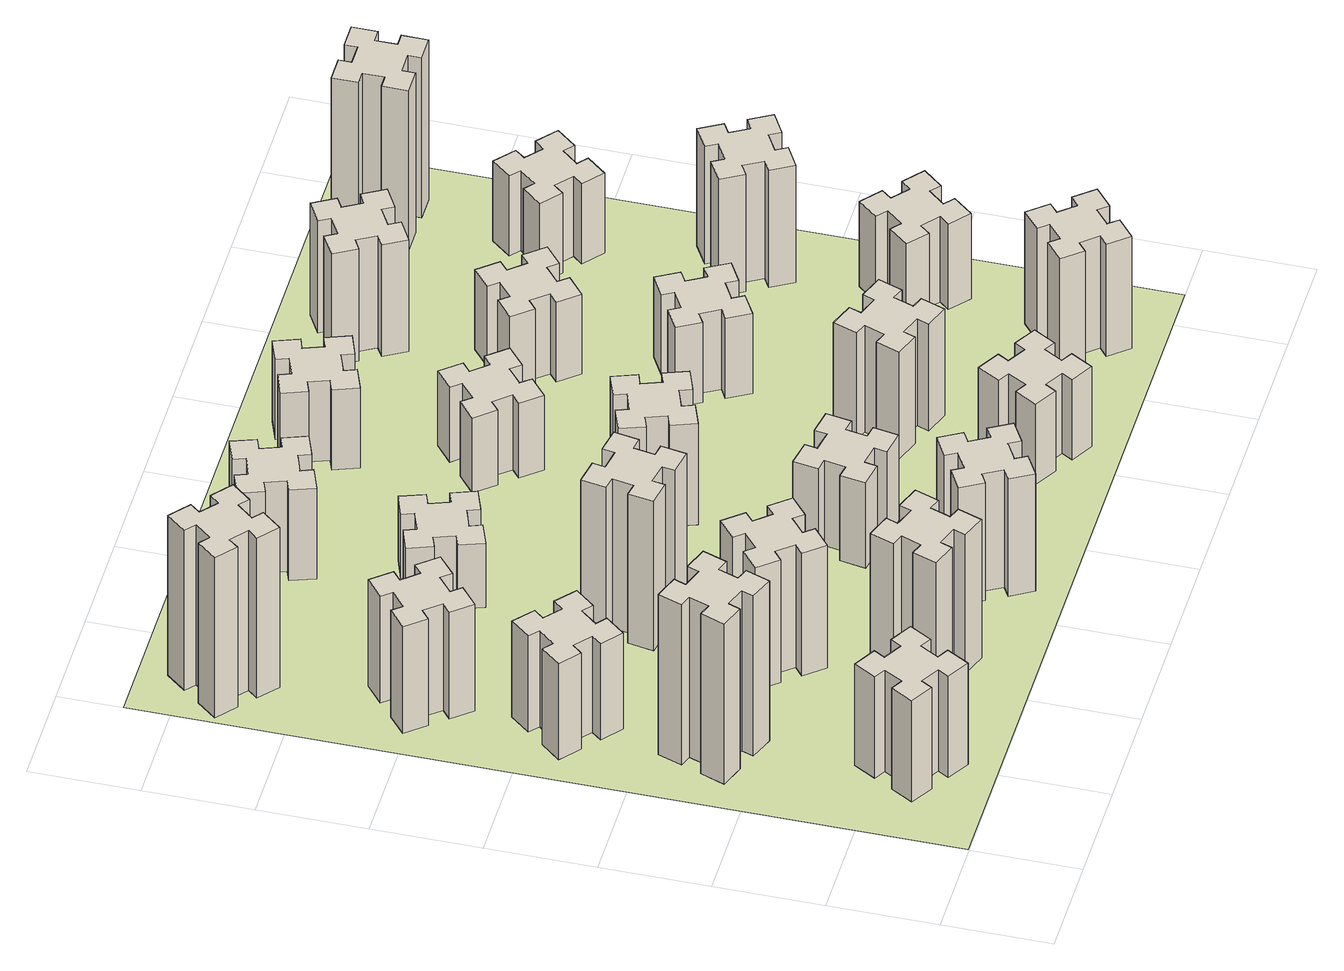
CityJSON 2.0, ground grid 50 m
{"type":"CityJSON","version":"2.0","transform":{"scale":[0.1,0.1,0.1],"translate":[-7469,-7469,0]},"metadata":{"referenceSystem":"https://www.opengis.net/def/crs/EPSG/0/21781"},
"CityObjects":{
"building1":{"type":"Building","attributes":{"class":"1000","function":"1000","usage":"1000","yearOfConstruction":2016,"roofType":"1000","measuredHeight":57,"storeysAboveGround":30,"storeysBelowGround":0},"geometry":[{"type":"Solid","lod":"1","boundaries":[[[[0,1,2,3,4,5,6,7,8,9,10,11,12,13,14,15,16,17,18,19]],[[17,16,20,21]],[[16,15,22,20]],[[15,14,23,22]],[[14,13,24,23]],[[13,12,25,24]],[[12,11,26,25]],[[11,10,27,26]],[[10,9,28,27]],[[9,8,29,28]],[[8,7,30,29]],[[7,6,31,30]],[[6,5,32,31]],[[5,4,33,32]],[[4,3,34,33]],[[3,2,35,34]],[[2,1,36,35]],[[1,0,37,36]],[[0,19,38,37]],[[19,18,39,38]],[[18,17,21,39]],[[24,25,26,27,28,29,30,31,32,33,34,35,36,37,38,39,21,20,22,23]]]]}]},
"building2":{"type":"Building","attributes":{"class":"1000","function":"1000","usage":"1000","yearOfConstruction":2016,"roofType":"1000","measuredHeight":90,"storeysAboveGround":30,"storeysBelowGround":0},"geometry":[{"type":"Solid","lod":"1","boundaries":[[[[40,41,42,43,44,45,46,47,48,49,50,51,52,53,54,55,56,57,58,59]],[[57,56,60,61]],[[56,55,62,60]],[[55,54,63,62]],[[54,53,64,63]],[[53,52,65,64]],[[52,51,66,65]],[[51,50,67,66]],[[50,49,68,67]],[[49,48,69,68]],[[48,47,70,69]],[[47,46,71,70]],[[46,45,72,71]],[[45,44,73,72]],[[44,43,74,73]],[[43,42,75,74]],[[42,41,76,75]],[[41,40,77,76]],[[40,59,78,77]],[[59,58,79,78]],[[58,57,61,79]],[[64,65,66,67,68,69,70,71,72,73,74,75,76,77,78,79,61,60,62,63]]]]}]},
"building3":{"type":"Building","attributes":{"class":"1000","function":"1000","usage":"1000","yearOfConstruction":2016,"roofType":"1000","measuredHeight":54,"storeysAboveGround":30,"storeysBelowGround":0},"geometry":[{"type":"Solid","lod":"1","boundaries":[[[[80,81,82,83,84,85,86,87,88,89,90,91,92,93,94,95,96,97,98,99]],[[97,96,100,101]],[[96,95,102,100]],[[95,94,103,102]],[[94,93,104,103]],[[93,92,105,104]],[[92,91,106,105]],[[91,90,107,106]],[[90,89,108,107]],[[89,88,109,108]],[[88,87,110,109]],[[87,86,111,110]],[[86,85,112,111]],[[85,84,113,112]],[[84,83,114,113]],[[83,82,115,114]],[[82,81,116,115]],[[81,80,117,116]],[[80,99,118,117]],[[99,98,119,118]],[[98,97,101,119]],[[104,105,106,107,108,109,110,111,112,113,114,115,116,117,118,119,101,100,102,103]]]]}]},
"building4":{"type":"Building","attributes":{"class":"1000","function":"1000","usage":"1000","yearOfConstruction":2016,"roofType":"1000","measuredHeight":60,"storeysAboveGround":30,"storeysBelowGround":0},"geometry":[{"type":"Solid","lod":"1","boundaries":[[[[120,121,122,123,124,125,126,127,128,129,130,131,132,133,134,135,136,137,138,139]],[[137,136,140,141]],[[136,135,142,140]],[[135,134,143,142]],[[134,133,144,143]],[[133,132,145,144]],[[132,131,146,145]],[[131,130,147,146]],[[130,129,148,147]],[[129,128,149,148]],[[128,127,150,149]],[[127,126,151,150]],[[126,125,152,151]],[[125,124,153,152]],[[124,123,154,153]],[[123,122,155,154]],[[122,121,156,155]],[[121,120,157,156]],[[120,139,158,157]],[[139,138,159,158]],[[138,137,141,159]],[[144,145,146,147,148,149,150,151,152,153,154,155,156,157,158,159,141,140,142,143]]]]}]},
"building5":{"type":"Building","attributes":{"class":"1000","function":"1000","usage":"1000","yearOfConstruction":2016,"roofType":"1000","measuredHeight":78,"storeysAboveGround":30,"storeysBelowGround":0},"geometry":[{"type":"Solid","lod":"1","boundaries":[[[[160,161,162,163,164,165,166,167,168,169,170,171,172,173,174,175,176,177,178,179]],[[177,176,180,181]],[[176,175,182,180]],[[175,174,183,182]],[[174,173,184,183]],[[173,172,185,184]],[[172,171,186,185]],[[171,170,187,186]],[[170,169,188,187]],[[169,168,189,188]],[[168,167,190,189]],[[167,166,191,190]],[[166,165,192,191]],[[165,164,193,192]],[[164,163,194,193]],[[163,162,195,194]],[[162,161,196,195]],[[161,160,197,196]],[[160,179,198,197]],[[179,178,199,198]],[[178,177,181,199]],[[184,185,186,187,188,189,190,191,192,193,194,195,196,197,198,199,181,180,182,183]]]]}]},
"building6":{"type":"Building","attributes":{"class":"1000","function":"1000","usage":"1000","yearOfConstruction":2016,"roofType":"1000","measuredHeight":90,"storeysAboveGround":30,"storeysBelowGround":0},"geometry":[{"type":"Solid","lod":"1","boundaries":[[[[200,201,202,203,204,205,206,207,208,209,210,211,212,213,214,215,216,217,218,219]],[[217,216,220,221]],[[216,215,222,220]],[[215,214,223,222]],[[214,213,224,223]],[[213,212,225,224]],[[212,211,226,225]],[[211,210,227,226]],[[210,209,228,227]],[[209,208,229,228]],[[208,207,230,229]],[[207,206,231,230]],[[206,205,232,231]],[[205,204,233,232]],[[204,203,234,233]],[[203,202,235,234]],[[202,201,236,235]],[[201,200,237,236]],[[200,219,238,237]],[[219,218,239,238]],[[218,217,221,239]],[[224,225,226,227,228,229,230,231,232,233,234,235,236,237,238,239,221,220,222,223]]]]}]},
"building7":{"type":"Building","attributes":{"class":"1000","function":"1000","usage":"1000","yearOfConstruction":2016,"roofType":"1000","measuredHeight":69,"storeysAboveGround":30,"storeysBelowGround":0},"geometry":[{"type":"Solid","lod":"1","boundaries":[[[[240,241,242,243,244,245,246,247,248,249,250,251,252,253,254,255,256,257,258,259]],[[257,256,260,261]],[[256,255,262,260]],[[255,254,263,262]],[[254,253,264,263]],[[253,252,265,264]],[[252,251,266,265]],[[251,250,267,266]],[[250,249,268,267]],[[249,248,269,268]],[[248,247,270,269]],[[247,246,271,270]],[[246,245,272,271]],[[245,244,273,272]],[[244,243,274,273]],[[243,242,275,274]],[[242,241,276,275]],[[241,240,277,276]],[[240,259,278,277]],[[259,258,279,278]],[[258,257,261,279]],[[264,265,266,267,268,269,270,271,272,273,274,275,276,277,278,279,261,260,262,263]]]]}]},
"building8":{"type":"Building","attributes":{"class":"1000","function":"1000","usage":"1000","yearOfConstruction":2016,"roofType":"1000","measuredHeight":84,"storeysAboveGround":30,"storeysBelowGround":0},"geometry":[{"type":"Solid","lod":"1","boundaries":[[[[280,281,282,283,284,285,286,287,288,289,290,291,292,293,294,295,296,297,298,299]],[[297,296,300,301]],[[296,295,302,300]],[[295,294,303,302]],[[294,293,304,303]],[[293,292,305,304]],[[292,291,306,305]],[[291,290,307,306]],[[290,289,308,307]],[[289,288,309,308]],[[288,287,310,309]],[[287,286,311,310]],[[286,285,312,311]],[[285,284,313,312]],[[284,283,314,313]],[[283,282,315,314]],[[282,281,316,315]],[[281,280,317,316]],[[280,299,318,317]],[[299,298,319,318]],[[298,297,301,319]],[[304,305,306,307,308,309,310,311,312,313,314,315,316,317,318,319,301,300,302,303]]]]}]},
"building9":{"type":"Building","attributes":{"class":"1000","function":"1000","usage":"1000","yearOfConstruction":2016,"roofType":"1000","measuredHeight":66,"storeysAboveGround":30,"storeysBelowGround":0},"geometry":[{"type":"Solid","lod":"1","boundaries":[[[[320,321,322,323,324,325,326,327,328,329,330,331,332,333,334,335,336,337,338,339]],[[337,336,340,341]],[[336,335,342,340]],[[335,334,343,342]],[[334,333,344,343]],[[333,332,345,344]],[[332,331,346,345]],[[331,330,347,346]],[[330,329,348,347]],[[329,328,349,348]],[[328,327,350,349]],[[327,326,351,350]],[[326,325,352,351]],[[325,324,353,352]],[[324,323,354,353]],[[323,322,355,354]],[[322,321,356,355]],[[321,320,357,356]],[[320,339,358,357]],[[339,338,359,358]],[[338,337,341,359]],[[344,345,346,347,348,349,350,351,352,353,354,355,356,357,358,359,341,340,342,343]]]]}]},
"building10":{"type":"Building","attributes":{"class":"1000","function":"1000","usage":"1000","yearOfConstruction":2016,"roofType":"1000","measuredHeight":36,"storeysAboveGround":30,"storeysBelowGround":0},"geometry":[{"type":"Solid","lod":"1","boundaries":[[[[360,361,362,363,364,365,366,367,368,369,370,371,372,373,374,375,376,377,378,379]],[[377,376,380,381]],[[376,375,382,380]],[[375,374,383,382]],[[374,373,384,383]],[[373,372,385,384]],[[372,371,386,385]],[[371,370,387,386]],[[370,369,388,387]],[[369,368,389,388]],[[368,367,390,389]],[[367,366,391,390]],[[366,365,392,391]],[[365,364,393,392]],[[364,363,394,393]],[[363,362,395,394]],[[362,361,396,395]],[[361,360,397,396]],[[360,379,398,397]],[[379,378,399,398]],[[378,377,381,399]],[[384,385,386,387,388,389,390,391,392,393,394,395,396,397,398,399,381,380,382,383]]]]}]},
"building11":{"type":"Building","attributes":{"class":"1000","function":"1000","usage":"1000","yearOfConstruction":2016,"roofType":"1000","measuredHeight":51,"storeysAboveGround":30,"storeysBelowGround":0},"geometry":[{"type":"Solid","lod":"1","boundaries":[[[[400,401,402,403,404,405,406,407,408,409,410,411,412,413,414,415,416,417,418,419]],[[417,416,420,421]],[[416,415,422,420]],[[415,414,423,422]],[[414,413,424,423]],[[413,412,425,424]],[[412,411,426,425]],[[411,410,427,426]],[[410,409,428,427]],[[409,408,429,428]],[[408,407,430,429]],[[407,406,431,430]],[[406,405,432,431]],[[405,404,433,432]],[[404,403,434,433]],[[403,402,435,434]],[[402,401,436,435]],[[401,400,437,436]],[[400,419,438,437]],[[419,418,439,438]],[[418,417,421,439]],[[424,425,426,427,428,429,430,431,432,433,434,435,436,437,438,439,421,420,422,423]]]]}]},
"building12":{"type":"Building","attributes":{"class":"1000","function":"1000","usage":"1000","yearOfConstruction":2016,"roofType":"1000","measuredHeight":48,"storeysAboveGround":30,"storeysBelowGround":0},"geometry":[{"type":"Solid","lod":"1","boundaries":[[[[440,441,442,443,444,445,446,447,448,449,450,451,452,453,454,455,456,457,458,459]],[[457,456,460,461]],[[456,455,462,460]],[[455,454,463,462]],[[454,453,464,463]],[[453,452,465,464]],[[452,451,466,465]],[[451,450,467,466]],[[450,449,468,467]],[[449,448,469,468]],[[448,447,470,469]],[[447,446,471,470]],[[446,445,472,471]],[[445,444,473,472]],[[444,443,474,473]],[[443,442,475,474]],[[442,441,476,475]],[[441,440,477,476]],[[440,459,478,477]],[[459,458,479,478]],[[458,457,461,479]],[[464,465,466,467,468,469,470,471,472,473,474,475,476,477,478,479,461,460,462,463]]]]}]},
"building13":{"type":"Building","attributes":{"class":"1000","function":"1000","usage":"1000","yearOfConstruction":2016,"roofType":"1000","measuredHeight":57,"storeysAboveGround":30,"storeysBelowGround":0},"geometry":[{"type":"Solid","lod":"1","boundaries":[[[[480,481,482,483,484,485,486,487,488,489,490,491,492,493,494,495,496,497,498,499]],[[497,496,500,501]],[[496,495,502,500]],[[495,494,503,502]],[[494,493,504,503]],[[493,492,505,504]],[[492,491,506,505]],[[491,490,507,506]],[[490,489,508,507]],[[489,488,509,508]],[[488,487,510,509]],[[487,486,511,510]],[[486,485,512,511]],[[485,484,513,512]],[[484,483,514,513]],[[483,482,515,514]],[[482,481,516,515]],[[481,480,517,516]],[[480,499,518,517]],[[499,498,519,518]],[[498,497,501,519]],[[504,505,506,507,508,509,510,511,512,513,514,515,516,517,518,519,501,500,502,503]]]]}]},
"building14":{"type":"Building","attributes":{"class":"1000","function":"1000","usage":"1000","yearOfConstruction":2016,"roofType":"1000","measuredHeight":45,"storeysAboveGround":30,"storeysBelowGround":0},"geometry":[{"type":"Solid","lod":"1","boundaries":[[[[520,521,522,523,524,525,526,527,528,529,530,531,532,533,534,535,536,537,538,539]],[[537,536,540,541]],[[536,535,542,540]],[[535,534,543,542]],[[534,533,544,543]],[[533,532,545,544]],[[532,531,546,545]],[[531,530,547,546]],[[530,529,548,547]],[[529,528,549,548]],[[528,527,550,549]],[[527,526,551,550]],[[526,525,552,551]],[[525,524,553,552]],[[524,523,554,553]],[[523,522,555,554]],[[522,521,556,555]],[[521,520,557,556]],[[520,539,558,557]],[[539,538,559,558]],[[538,537,541,559]],[[544,545,546,547,548,549,550,551,552,553,554,555,556,557,558,559,541,540,542,543]]]]}]},
"building15":{"type":"Building","attributes":{"class":"1000","function":"1000","usage":"1000","yearOfConstruction":2016,"roofType":"1000","measuredHeight":42,"storeysAboveGround":30,"storeysBelowGround":0},"geometry":[{"type":"Solid","lod":"1","boundaries":[[[[560,561,562,563,564,565,566,567,568,569,570,571,572,573,574,575,576,577,578,579]],[[577,576,580,581]],[[576,575,582,580]],[[575,574,583,582]],[[574,573,584,583]],[[573,572,585,584]],[[572,571,586,585]],[[571,570,587,586]],[[570,569,588,587]],[[569,568,589,588]],[[568,567,590,589]],[[567,566,591,590]],[[566,565,592,591]],[[565,564,593,592]],[[564,563,594,593]],[[563,562,595,594]],[[562,561,596,595]],[[561,560,597,596]],[[560,579,598,597]],[[579,578,599,598]],[[578,577,581,599]],[[584,585,586,587,588,589,590,591,592,593,594,595,596,597,598,599,581,580,582,583]]]]}]},
"building16":{"type":"Building","attributes":{"class":"1000","function":"1000","usage":"1000","yearOfConstruction":2016,"roofType":"1000","measuredHeight":45,"storeysAboveGround":30,"storeysBelowGround":0},"geometry":[{"type":"Solid","lod":"1","boundaries":[[[[600,601,602,603,604,605,606,607,608,609,610,611,612,613,614,615,616,617,618,619]],[[617,616,620,621]],[[616,615,622,620]],[[615,614,623,622]],[[614,613,624,623]],[[613,612,625,624]],[[612,611,626,625]],[[611,610,627,626]],[[610,609,628,627]],[[609,608,629,628]],[[608,607,630,629]],[[607,606,631,630]],[[606,605,632,631]],[[605,604,633,632]],[[604,603,634,633]],[[603,602,635,634]],[[602,601,636,635]],[[601,600,637,636]],[[600,619,638,637]],[[619,618,639,638]],[[618,617,621,639]],[[624,625,626,627,628,629,630,631,632,633,634,635,636,637,638,639,621,620,622,623]]]]}]},
"building17":{"type":"Building","attributes":{"class":"1000","function":"1000","usage":"1000","yearOfConstruction":2016,"roofType":"1000","measuredHeight":60,"storeysAboveGround":30,"storeysBelowGround":0},"geometry":[{"type":"Solid","lod":"1","boundaries":[[[[640,641,642,643,644,645,646,647,648,649,650,651,652,653,654,655,656,657,658,659]],[[657,656,660,661]],[[656,655,662,660]],[[655,654,663,662]],[[654,653,664,663]],[[653,652,665,664]],[[652,651,666,665]],[[651,650,667,666]],[[650,649,668,667]],[[649,648,669,668]],[[648,647,670,669]],[[647,646,671,670]],[[646,645,672,671]],[[645,644,673,672]],[[644,643,674,673]],[[643,642,675,674]],[[642,641,676,675]],[[641,640,677,676]],[[640,659,678,677]],[[659,658,679,678]],[[658,657,661,679]],[[664,665,666,667,668,669,670,671,672,673,674,675,676,677,678,679,661,660,662,663]]]]}]},
"building18":{"type":"Building","attributes":{"class":"1000","function":"1000","usage":"1000","yearOfConstruction":2016,"roofType":"1000","measuredHeight":45,"storeysAboveGround":30,"storeysBelowGround":0},"geometry":[{"type":"Solid","lod":"1","boundaries":[[[[680,681,682,683,684,685,686,687,688,689,690,691,692,693,694,695,696,697,698,699]],[[697,696,700,701]],[[696,695,702,700]],[[695,694,703,702]],[[694,693,704,703]],[[693,692,705,704]],[[692,691,706,705]],[[691,690,707,706]],[[690,689,708,707]],[[689,688,709,708]],[[688,687,710,709]],[[687,686,711,710]],[[686,685,712,711]],[[685,684,713,712]],[[684,683,714,713]],[[683,682,715,714]],[[682,681,716,715]],[[681,680,717,716]],[[680,699,718,717]],[[699,698,719,718]],[[698,697,701,719]],[[704,705,706,707,708,709,710,711,712,713,714,715,716,717,718,719,701,700,702,703]]]]}]},
"building19":{"type":"Building","attributes":{"class":"1000","function":"1000","usage":"1000","yearOfConstruction":2016,"roofType":"1000","measuredHeight":45,"storeysAboveGround":30,"storeysBelowGround":0},"geometry":[{"type":"Solid","lod":"1","boundaries":[[[[720,721,722,723,724,725,726,727,728,729,730,731,732,733,734,735,736,737,738,739]],[[737,736,740,741]],[[736,735,742,740]],[[735,734,743,742]],[[734,733,744,743]],[[733,732,745,744]],[[732,731,746,745]],[[731,730,747,746]],[[730,729,748,747]],[[729,728,749,748]],[[728,727,750,749]],[[727,726,751,750]],[[726,725,752,751]],[[725,724,753,752]],[[724,723,754,753]],[[723,722,755,754]],[[722,721,756,755]],[[721,720,757,756]],[[720,739,758,757]],[[739,738,759,758]],[[738,737,741,759]],[[744,745,746,747,748,749,750,751,752,753,754,755,756,757,758,759,741,740,742,743]]]]}]},
"building20":{"type":"Building","attributes":{"class":"1000","function":"1000","usage":"1000","yearOfConstruction":2016,"roofType":"1000","measuredHeight":63,"storeysAboveGround":30,"storeysBelowGround":0},"geometry":[{"type":"Solid","lod":"1","boundaries":[[[[760,761,762,763,764,765,766,767,768,769,770,771,772,773,774,775,776,777,778,779]],[[777,776,780,781]],[[776,775,782,780]],[[775,774,783,782]],[[774,773,784,783]],[[773,772,785,784]],[[772,771,786,785]],[[771,770,787,786]],[[770,769,788,787]],[[769,768,789,788]],[[768,767,790,789]],[[767,766,791,790]],[[766,765,792,791]],[[765,764,793,792]],[[764,763,794,793]],[[763,762,795,794]],[[762,761,796,795]],[[761,760,797,796]],[[760,779,798,797]],[[779,778,799,798]],[[778,777,781,799]],[[784,785,786,787,788,789,790,791,792,793,794,795,796,797,798,799,781,780,782,783]]]]}]},
"building21":{"type":"Building","attributes":{"class":"1000","function":"1000","usage":"1000","yearOfConstruction":2016,"roofType":"1000","measuredHeight":63,"storeysAboveGround":30,"storeysBelowGround":0},"geometry":[{"type":"Solid","lod":"1","boundaries":[[[[800,801,802,803,804,805,806,807,808,809,810,811,812,813,814,815,816,817,818,819]],[[817,816,820,821]],[[816,815,822,820]],[[815,814,823,822]],[[814,813,824,823]],[[813,812,825,824]],[[812,811,826,825]],[[811,810,827,826]],[[810,809,828,827]],[[809,808,829,828]],[[808,807,830,829]],[[807,806,831,830]],[[806,805,832,831]],[[805,804,833,832]],[[804,803,834,833]],[[803,802,835,834]],[[802,801,836,835]],[[801,800,837,836]],[[800,819,838,837]],[[819,818,839,838]],[[818,817,821,839]],[[824,825,826,827,828,829,830,831,832,833,834,835,836,837,838,839,821,820,822,823]]]]}]},
"building22":{"type":"Building","attributes":{"class":"1000","function":"1000","usage":"1000","yearOfConstruction":2016,"roofType":"1000","measuredHeight":48,"storeysAboveGround":30,"storeysBelowGround":0},"geometry":[{"type":"Solid","lod":"1","boundaries":[[[[840,841,842,843,844,845,846,847,848,849,850,851,852,853,854,855,856,857,858,859]],[[857,856,860,861]],[[856,855,862,860]],[[855,854,863,862]],[[854,853,864,863]],[[853,852,865,864]],[[852,851,866,865]],[[851,850,867,866]],[[850,849,868,867]],[[849,848,869,868]],[[848,847,870,869]],[[847,846,871,870]],[[846,845,872,871]],[[845,844,873,872]],[[844,843,874,873]],[[843,842,875,874]],[[842,841,876,875]],[[841,840,877,876]],[[840,859,878,877]],[[859,858,879,878]],[[858,857,861,879]],[[864,865,866,867,868,869,870,871,872,873,874,875,876,877,878,879,861,860,862,863]]]]}]},
"building23":{"type":"Building","attributes":{"class":"1000","function":"1000","usage":"1000","yearOfConstruction":2016,"roofType":"1000","measuredHeight":66,"storeysAboveGround":30,"storeysBelowGround":0},"geometry":[{"type":"Solid","lod":"1","boundaries":[[[[880,881,882,883,884,885,886,887,888,889,890,891,892,893,894,895,896,897,898,899]],[[897,896,900,901]],[[896,895,902,900]],[[895,894,903,902]],[[894,893,904,903]],[[893,892,905,904]],[[892,891,906,905]],[[891,890,907,906]],[[890,889,908,907]],[[889,888,909,908]],[[888,887,910,909]],[[887,886,911,910]],[[886,885,912,911]],[[885,884,913,912]],[[884,883,914,913]],[[883,882,915,914]],[[882,881,916,915]],[[881,880,917,916]],[[880,899,918,917]],[[899,898,919,918]],[[898,897,901,919]],[[904,905,906,907,908,909,910,911,912,913,914,915,916,917,918,919,901,900,902,903]]]]}]},
"building24":{"type":"Building","attributes":{"class":"1000","function":"1000","usage":"1000","yearOfConstruction":2016,"roofType":"1000","measuredHeight":45,"storeysAboveGround":30,"storeysBelowGround":0},"geometry":[{"type":"Solid","lod":"1","boundaries":[[[[920,921,922,923,924,925,926,927,928,929,930,931,932,933,934,935,936,937,938,939]],[[937,936,940,941]],[[936,935,942,940]],[[935,934,943,942]],[[934,933,944,943]],[[933,932,945,944]],[[932,931,946,945]],[[931,930,947,946]],[[930,929,948,947]],[[929,928,949,948]],[[928,927,950,949]],[[927,926,951,950]],[[926,925,952,951]],[[925,924,953,952]],[[924,923,954,953]],[[923,922,955,954]],[[922,921,956,955]],[[921,920,957,956]],[[920,939,958,957]],[[939,938,959,958]],[[938,937,941,959]],[[944,945,946,947,948,949,950,951,952,953,954,955,956,957,958,959,941,940,942,943]]]]}]},
"building25":{"type":"Building","attributes":{"class":"1000","function":"1000","usage":"1000","yearOfConstruction":2016,"roofType":"1000","measuredHeight":90,"storeysAboveGround":30,"storeysBelowGround":0},"geometry":[{"type":"Solid","lod":"1","boundaries":[[[[960,961,962,963,964,965,966,967,968,969,970,971,972,973,974,975,976,977,978,979]],[[977,976,980,981]],[[976,975,982,980]],[[975,974,983,982]],[[974,973,984,983]],[[973,972,985,984]],[[972,971,986,985]],[[971,970,987,986]],[[970,969,988,987]],[[969,968,989,988]],[[968,967,990,989]],[[967,966,991,990]],[[966,965,992,991]],[[965,964,993,992]],[[964,963,994,993]],[[963,962,995,994]],[[962,961,996,995]],[[961,960,997,996]],[[960,979,998,997]],[[979,978,999,998]],[[978,977,981,999]],[[984,985,986,987,988,989,990,991,992,993,994,995,996,997,998,999,981,980,982,983]]]]}]},
"landuse1":{"type":"LandUse","attributes":{"name":"plot1","function":"1010"},"geometry":[{"type":"MultiSurface","lod":"1","boundaries":[[[1000,1001,1002,1003]]]}]}
},
"vertices":[
[405,474,0],[355,387,0],[303,417,0],[243,313,0],[347,253,0],[377,305,0],[464,255,0],[434,203,0],[538,143,0],[598,247,0],[546,277,0],[596,364,0],[648,334,0],[708,438,0],[604,498,0],[574,446,0],[487,496,0],[517,548,0],[413,608,0],[353,504,0],[487,496,570],[517,548,570],[574,446,570],[604,498,570],[708,438,570],[648,334,570],[596,364,570],[546,277,570],[598,247,570],[538,143,570],[434,203,570],[464,255,570],[377,305,570],[347,253,570],[243,313,570],[303,417,570],[355,387,570],[405,474,570],[353,504,570],[413,608,570],
[460,1302,0],[366,1336,0],[387,1392,0],[274,1433,0],[233,1320,0],[289,1300,0],[255,1206,0],[199,1227,0],[157,1114,0],[270,1073,0],[291,1129,0],[385,1095,0],[364,1039,0],[477,997,0],[518,1110,0],[462,1131,0],[496,1225,0],[552,1204,0],[593,1317,0],[480,1358,0],[496,1225,900],[552,1204,900],[462,1131,900],[518,1110,900],[477,997,900],[364,1039,900],[385,1095,900],[291,1129,900],[270,1073,900],[157,1114,900],[199,1227,900],[255,1206,900],[289,1300,900],[233,1320,900],[274,1433,900],[387,1392,900],[366,1336,900],[460,1302,900],[480,1358,900],[593,1317,900],
[484,1907,0],[408,1972,0],[446,2018,0],[354,2095,0],[277,2003,0],[323,1964,0],[259,1888,0],[213,1926,0],[136,1834,0],[228,1757,0],[266,1803,0],[343,1739,0],[304,1693,0],[396,1616,0],[473,1708,0],[427,1746,0],[492,1823,0],[538,1784,0],[615,1876,0],[523,1953,0],[492,1823,540],[538,1784,540],[427,1746,540],[473,1708,540],[396,1616,540],[304,1693,540],[343,1739,540],[266,1803,540],[228,1757,540],[136,1834,540],[213,1926,540],[259,1888,540],[323,1964,540],[277,2003,540],[354,2095,540],[446,2018,540],[408,1972,540],[484,1907,540],[523,1953,540],[615,1876,540],
[492,2528,0],[427,2604,0],[473,2643,0],[396,2735,0],[304,2658,0],[343,2612,0],[266,2547,0],[228,2593,0],[136,2516,0],[213,2424,0],[259,2463,0],[323,2386,0],[277,2348,0],[354,2256,0],[446,2333,0],[408,2379,0],[484,2443,0],[523,2397,0],[615,2474,0],[538,2566,0],[484,2443,600],[523,2397,600],[408,2379,600],[446,2333,600],[354,2256,600],[277,2348,600],[323,2386,600],[259,2463,600],[213,2424,600],[136,2516,600],[228,2593,600],[266,2547,600],[343,2612,600],[304,2658,600],[396,2735,600],[473,2643,600],[427,2604,600],[492,2528,600],[538,2566,600],[615,2474,600],
[1202,391,0],[1236,485,0],[1292,464,0],[1333,577,0],[1220,618,0],[1200,562,0],[1106,596,0],[1127,652,0],[1014,693,0],[973,580,0],[1029,560,0],[995,466,0],[939,487,0],[897,374,0],[1010,333,0],[1031,389,0],[1125,355,0],[1104,299,0],[1217,257,0],[1258,370,0],[1125,355,780],[1104,299,780],[1031,389,780],[1010,333,780],[897,374,780],[939,487,780],[995,466,780],[1029,560,780],[973,580,780],[1014,693,780],[1127,652,780],[1106,596,780],[1200,562,780],[1220,618,780],[1333,577,780],[1292,464,780],[1236,485,780],[1202,391,780],[1258,370,780],[1217,257,780],
[384,3387,0],[308,3452,0],[346,3498,0],[254,3575,0],[177,3483,0],[223,3444,0],[159,3368,0],[113,3406,0],[36,3314,0],[128,3237,0],[166,3283,0],[243,3219,0],[204,3173,0],[296,3096,0],[373,3188,0],[327,3226,0],[392,3303,0],[438,3264,0],[515,3356,0],[423,3433,0],[392,3303,900],[438,3264,900],[327,3226,900],[373,3188,900],[296,3096,900],[204,3173,900],[243,3219,900],[166,3283,900],[128,3237,900],[36,3314,900],[113,3406,900],[159,3368,900],[223,3444,900],[177,3483,900],[254,3575,900],[346,3498,900],[308,3452,900],[384,3387,900],[423,3433,900],[515,3356,900],
[1048,999,0],[1124,1063,0],[1163,1017,0],[1255,1094,0],[1178,1186,0],[1132,1148,0],[1067,1224,0],[1113,1263,0],[1036,1355,0],[944,1278,0],[983,1232,0],[906,1167,0],[868,1213,0],[776,1136,0],[853,1044,0],[899,1083,0],[963,1006,0],[917,968,0],[994,876,0],[1086,953,0],[963,1006,690],[917,968,690],[899,1083,690],[853,1044,690],[776,1136,690],[868,1213,690],[906,1167,690],[983,1232,690],[944,1278,690],[1036,1355,690],[1113,1263,690],[1067,1224,690],[1132,1148,690],[1178,1186,690],[1255,1094,690],[1163,1017,690],[1124,1063,690],[1048,999,690],[1086,953,690],[994,876,690],
[1047,1656,0],[1145,1638,0],[1135,1579,0],[1253,1558,0],[1274,1677,0],[1215,1687,0],[1232,1785,0],[1291,1775,0],[1312,1893,0],[1194,1914,0],[1184,1855,0],[1085,1872,0],[1096,1931,0],[977,1952,0],[957,1834,0],[1016,1824,0],[998,1725,0],[939,1736,0],[918,1617,0],[1037,1597,0],[998,1725,840],[939,1736,840],[1016,1824,840],[957,1834,840],[977,1952,840],[1096,1931,840],[1085,1872,840],[1184,1855,840],[1194,1914,840],[1312,1893,840],[1291,1775,840],[1232,1785,840],[1215,1687,840],[1274,1677,840],[1253,1558,840],[1135,1579,840],[1145,1638,840],[1047,1656,840],[1037,1597,840],[918,1617,840],
[1635,364,0],[1685,277,0],[1633,247,0],[1693,143,0],[1797,203,0],[1767,255,0],[1854,305,0],[1884,253,0],[1988,313,0],[1928,417,0],[1876,387,0],[1826,474,0],[1878,504,0],[1818,608,0],[1714,548,0],[1744,496,0],[1657,446,0],[1627,498,0],[1523,438,0],[1583,334,0],[1657,446,660],[1627,498,660],[1744,496,660],[1714,548,660],[1818,608,660],[1878,504,660],[1826,474,660],[1876,387,660],[1928,417,660],[1988,313,660],[1884,253,660],[1854,305,660],[1767,255,660],[1797,203,660],[1693,143,660],[1633,247,660],[1685,277,660],[1635,364,660],[1583,334,660],[1523,438,660],
[1125,2716,0],[1031,2682,0],[1010,2738,0],[897,2697,0],[939,2584,0],[995,2605,0],[1029,2511,0],[973,2490,0],[1014,2377,0],[1127,2419,0],[1106,2475,0],[1200,2509,0],[1220,2453,0],[1333,2494,0],[1292,2607,0],[1236,2586,0],[1202,2680,0],[1258,2700,0],[1217,2813,0],[1104,2772,0],[1202,2680,360],[1258,2700,360],[1236,2586,360],[1292,2607,360],[1333,2494,360],[1220,2453,360],[1200,2509,360],[1106,2475,360],[1127,2419,360],[1014,2377,360],[973,2490,360],[1029,2511,360],[995,2605,360],[939,2584,360],[897,2697,360],[1010,2738,360],[1031,2682,360],[1125,2716,360],[1104,2772,360],[1217,2813,360],
[1125,3456,0],[1031,3422,0],[1010,3478,0],[897,3437,0],[939,3324,0],[995,3345,0],[1029,3251,0],[973,3230,0],[1014,3117,0],[1127,3159,0],[1106,3215,0],[1200,3249,0],[1220,3193,0],[1333,3234,0],[1292,3347,0],[1236,3326,0],[1202,3420,0],[1258,3440,0],[1217,3553,0],[1104,3512,0],[1202,3420,510],[1258,3440,510],[1236,3326,510],[1292,3347,510],[1333,3234,510],[1220,3193,510],[1200,3249,510],[1106,3215,510],[1127,3159,510],[1014,3117,510],[973,3230,510],[1029,3251,510],[995,3345,510],[939,3324,510],[897,3437,510],[1010,3478,510],[1031,3422,510],[1125,3456,510],[1104,3512,510],[1217,3553,510],
[1955,947,0],[1972,1045,0],[2031,1035,0],[2052,1153,0],[1934,1174,0],[1924,1115,0],[1825,1132,0],[1836,1191,0],[1717,1212,0],[1697,1094,0],[1756,1084,0],[1738,985,0],[1679,996,0],[1658,877,0],[1777,857,0],[1787,916,0],[1885,898,0],[1875,839,0],[1993,818,0],[2014,937,0],[1885,898,480],[1875,839,480],[1787,916,480],[1777,857,480],[1658,877,480],[1679,996,480],[1738,985,480],[1756,1084,480],[1697,1094,480],[1717,1212,480],[1836,1191,480],[1825,1132,480],[1924,1115,480],[1934,1174,480],[2052,1153,480],[2031,1035,480],[1972,1045,480],[1955,947,480],[2014,937,480],[1993,818,480],
[1846,1735,0],[1940,1769,0],[1960,1713,0],[2073,1754,0],[2032,1867,0],[1976,1846,0],[1942,1940,0],[1998,1960,0],[1957,2073,0],[1844,2032,0],[1865,1976,0],[1771,1942,0],[1750,1998,0],[1637,1957,0],[1679,1844,0],[1735,1865,0],[1769,1771,0],[1713,1750,0],[1754,1637,0],[1867,1679,0],[1769,1771,570],[1713,1750,570],[1735,1865,570],[1679,1844,570],[1637,1957,570],[1750,1998,570],[1771,1942,570],[1865,1976,570],[1844,2032,570],[1957,2073,570],[1998,1960,570],[1942,1940,570],[1976,1846,570],[2032,1867,570],[2073,1754,570],[1960,1713,570],[1940,1769,570],[1846,1735,570],[1867,1679,570],[1754,1637,570],
[2497,305,0],[2584,255,0],[2554,203,0],[2658,143,0],[2718,247,0],[2666,277,0],[2716,364,0],[2768,334,0],[2828,438,0],[2724,498,0],[2694,446,0],[2607,496,0],[2637,548,0],[2533,608,0],[2473,504,0],[2525,474,0],[2475,387,0],[2423,417,0],[2363,313,0],[2467,253,0],[2475,387,450],[2423,417,450],[2525,474,450],[2473,504,450],[2533,608,450],[2637,548,450],[2607,496,450],[2694,446,450],[2724,498,450],[2828,438,450],[2768,334,450],[2716,364,450],[2666,277,450],[2718,247,450],[2658,143,450],[2554,203,450],[2584,255,450],[2497,305,450],[2467,253,450],[2363,313,450],
[1988,2479,0],[2064,2543,0],[2103,2497,0],[2195,2574,0],[2118,2666,0],[2072,2628,0],[2007,2704,0],[2053,2743,0],[1976,2835,0],[1884,2758,0],[1923,2712,0],[1846,2647,0],[1808,2693,0],[1716,2616,0],[1793,2524,0],[1839,2563,0],[1903,2486,0],[1857,2448,0],[1934,2356,0],[2026,2433,0],[1903,2486,420],[1857,2448,420],[1839,2563,420],[1793,2524,420],[1716,2616,420],[1808,2693,420],[1846,2647,420],[1923,2712,420],[1884,2758,420],[1976,2835,420],[2053,2743,420],[2007,2704,420],[2072,2628,420],[2118,2666,420],[2195,2574,420],[2103,2497,420],[2064,2543,420],[1988,2479,420],[2026,2433,420],[1934,2356,420],
[1865,3456,0],[1771,3422,0],[1750,3478,0],[1637,3437,0],[1679,3324,0],[1735,3345,0],[1769,3251,0],[1713,3230,0],[1754,3117,0],[1867,3159,0],[1846,3215,0],[1940,3249,0],[1960,3193,0],[2073,3234,0],[2032,3347,0],[1976,3326,0],[1942,3420,0],[1998,3440,0],[1957,3553,0],[1844,3512,0],[1942,3420,450],[1998,3440,450],[1976,3326,450],[2032,3347,450],[2073,3234,450],[1960,3193,450],[1940,3249,450],[1846,3215,450],[1867,3159,450],[1754,3117,450],[1713,3230,450],[1769,3251,450],[1735,3345,450],[1679,3324,450],[1637,3437,450],[1750,3478,450],[1771,3422,450],[1865,3456,450],[1844,3512,450],[1957,3553,450],
[2682,931,0],[2716,1025,0],[2772,1004,0],[2813,1117,0],[2700,1158,0],[2680,1102,0],[2586,1136,0],[2607,1192,0],[2494,1233,0],[2453,1120,0],[2509,1100,0],[2475,1006,0],[2419,1027,0],[2377,914,0],[2490,873,0],[2511,929,0],[2605,895,0],[2584,839,0],[2697,797,0],[2738,910,0],[2605,895,600],[2584,839,600],[2511,929,600],[2490,873,600],[2377,914,600],[2419,1027,600],[2475,1006,600],[2509,1100,600],[2453,1120,600],[2494,1233,600],[2607,1192,600],[2586,1136,600],[2680,1102,600],[2700,1158,600],[2813,1117,600],[2772,1004,600],[2716,1025,600],[2682,931,600],[2738,910,600],[2697,797,600],
[2575,1844,0],[2625,1757,0],[2573,1727,0],[2633,1623,0],[2737,1683,0],[2707,1735,0],[2794,1785,0],[2824,1733,0],[2928,1793,0],[2868,1897,0],[2816,1867,0],[2766,1954,0],[2818,1984,0],[2758,2088,0],[2654,2028,0],[2684,1976,0],[2597,1926,0],[2567,1978,0],[2463,1918,0],[2523,1814,0],[2597,1926,450],[2567,1978,450],[2684,1976,450],[2654,2028,450],[2758,2088,450],[2818,1984,450],[2766,1954,450],[2816,1867,450],[2868,1897,450],[2928,1793,450],[2824,1733,450],[2794,1785,450],[2707,1735,450],[2737,1683,450],[2633,1623,450],[2573,1727,450],[2625,1757,450],[2575,1844,450],[2523,1814,450],[2463,1918,450],
[2628,2479,0],[2704,2543,0],[2743,2497,0],[2835,2574,0],[2758,2666,0],[2712,2628,0],[2647,2704,0],[2693,2743,0],[2616,2835,0],[2524,2758,0],[2563,2712,0],[2486,2647,0],[2448,2693,0],[2356,2616,0],[2433,2524,0],[2479,2563,0],[2543,2486,0],[2497,2448,0],[2574,2356,0],[2666,2433,0],[2543,2486,450],[2497,2448,450],[2479,2563,450],[2433,2524,450],[2356,2616,450],[2448,2693,450],[2486,2647,450],[2563,2712,450],[2524,2758,450],[2616,2835,450],[2693,2743,450],[2647,2704,450],[2712,2628,450],[2758,2666,450],[2835,2574,450],[2743,2497,450],[2704,2543,450],[2628,2479,450],[2666,2433,450],[2574,2356,450],
[3368,259,0],[3444,323,0],[3483,277,0],[3575,354,0],[3498,446,0],[3452,408,0],[3387,484,0],[3433,523,0],[3356,615,0],[3264,538,0],[3303,492,0],[3226,427,0],[3188,473,0],[3096,396,0],[3173,304,0],[3219,343,0],[3283,266,0],[3237,228,0],[3314,136,0],[3406,213,0],[3283,266,630],[3237,228,630],[3219,343,630],[3173,304,630],[3096,396,630],[3188,473,630],[3226,427,630],[3303,492,630],[3264,538,630],[3356,615,630],[3433,523,630],[3387,484,630],[3452,408,630],[3498,446,630],[3575,354,630],[3483,277,630],[3444,323,630],[3368,259,630],[3406,213,630],[3314,136,630],
[2716,3347,0],[2666,3434,0],[2718,3464,0],[2658,3568,0],[2554,3508,0],[2584,3456,0],[2497,3406,0],[2467,3458,0],[2363,3398,0],[2423,3294,0],[2475,3324,0],[2525,3237,0],[2473,3207,0],[2533,3103,0],[2637,3163,0],[2607,3215,0],[2694,3265,0],[2724,3213,0],[2828,3273,0],[2768,3377,0],[2694,3265,630],[2724,3213,630],[2607,3215,630],[2637,3163,630],[2533,3103,630],[2473,3207,630],[2525,3237,630],[2475,3324,630],[2423,3294,630],[2363,3398,630],[2467,3458,630],[2497,3406,630],[2584,3456,630],[2554,3508,630],[2658,3568,630],[2718,3464,630],[2666,3434,630],[2716,3347,630],[2768,3377,630],[2828,3273,630],
[3487,1006,0],[3552,1083,0],[3598,1044,0],[3675,1136,0],[3583,1213,0],[3544,1167,0],[3468,1232,0],[3506,1278,0],[3414,1355,0],[3337,1263,0],[3383,1224,0],[3319,1148,0],[3273,1186,0],[3196,1094,0],[3288,1017,0],[3326,1063,0],[3403,999,0],[3364,953,0],[3456,876,0],[3533,968,0],[3403,999,480],[3364,953,480],[3326,1063,480],[3288,1017,480],[3196,1094,480],[3273,1186,480],[3319,1148,480],[3383,1224,480],[3337,1263,480],[3414,1355,480],[3506,1278,480],[3468,1232,480],[3544,1167,480],[3583,1213,480],[3675,1136,480],[3598,1044,480],[3552,1083,480],[3487,1006,480],[3533,968,480],[3456,876,480],
[3556,1867,0],[3506,1954,0],[3558,1984,0],[3498,2088,0],[3394,2028,0],[3424,1976,0],[3337,1926,0],[3307,1978,0],[3203,1918,0],[3263,1814,0],[3315,1844,0],[3365,1757,0],[3313,1727,0],[3373,1623,0],[3477,1683,0],[3447,1735,0],[3534,1785,0],[3564,1733,0],[3668,1793,0],[3608,1897,0],[3534,1785,660],[3564,1733,660],[3447,1735,660],[3477,1683,660],[3373,1623,660],[3313,1727,660],[3365,1757,660],[3315,1844,660],[3263,1814,660],[3203,1918,660],[3307,1978,660],[3337,1926,660],[3424,1976,660],[3394,2028,660],[3498,2088,660],[3558,1984,660],[3506,1954,660],[3556,1867,660],[3608,1897,660],[3668,1793,660],
[3444,2747,0],[3368,2812,0],[3406,2858,0],[3314,2935,0],[3237,2843,0],[3283,2804,0],[3219,2728,0],[3173,2766,0],[3096,2674,0],[3188,2597,0],[3226,2643,0],[3303,2579,0],[3264,2533,0],[3356,2456,0],[3433,2548,0],[3387,2586,0],[3452,2663,0],[3498,2624,0],[3575,2716,0],[3483,2793,0],[3452,2663,450],[3498,2624,450],[3387,2586,450],[3433,2548,450],[3356,2456,450],[3264,2533,450],[3303,2579,450],[3226,2643,450],[3188,2597,450],[3096,2674,450],[3173,2766,450],[3219,2728,450],[3283,2804,450],[3237,2843,450],[3314,2935,450],[3406,2858,450],[3368,2812,450],[3444,2747,450],[3483,2793,450],[3575,2716,450],
[3285,3325,0],[3385,3325,0],[3385,3265,0],[3505,3265,0],[3505,3385,0],[3445,3385,0],[3445,3485,0],[3505,3485,0],[3505,3605,0],[3385,3605,0],[3385,3545,0],[3285,3545,0],[3285,3605,0],[3165,3605,0],[3165,3485,0],[3225,3485,0],[3225,3385,0],[3165,3385,0],[3165,3265,0],[3285,3265,0],[3225,3385,900],[3165,3385,900],[3225,3485,900],[3165,3485,900],[3165,3605,900],[3285,3605,900],[3285,3545,900],[3385,3545,900],[3385,3605,900],[3505,3605,900],[3505,3485,900],[3445,3485,900],[3445,3385,900],[3505,3385,900],[3505,3265,900],[3385,3265,900],[3385,3325,900],[3285,3325,900],[3285,3265,900],[3165,3265,900],
[5,3705,0],[3705,3705,0],[3705,5,0],[5,5,0]
]}
